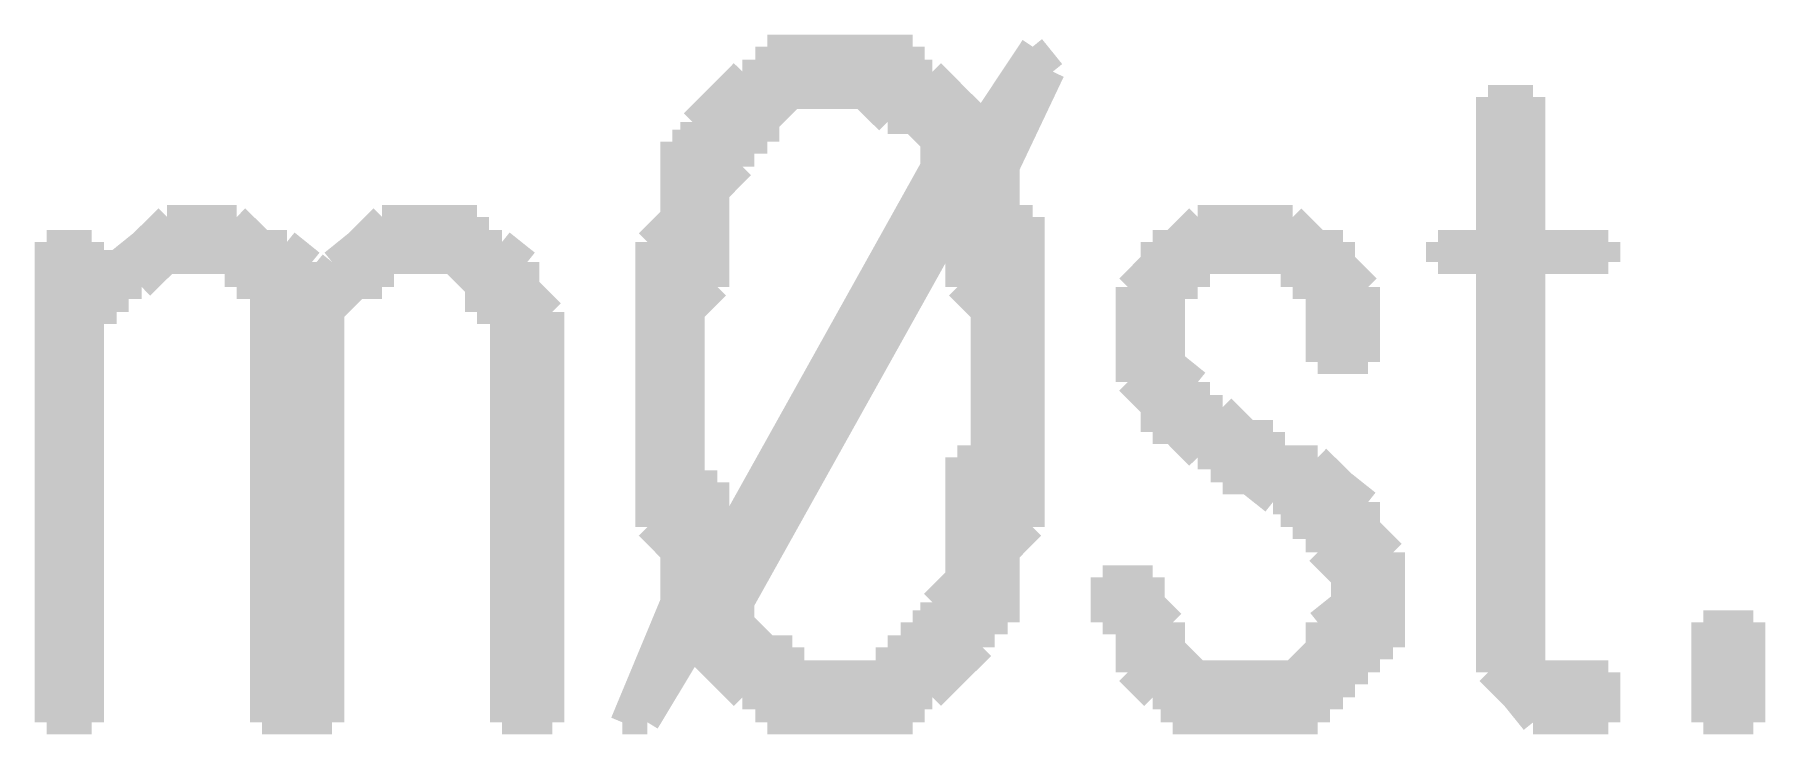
# Model space of a CAD drawing. Header units: millimetres. Extents: x 5 to 350, y 3 to 213.
# Drawn here: x 210.87 to 216.97, y 120.43 to 122.9 of the extents above; entities that cross this region are included whole.
import ezdxf

# ---------------------------------------------------------------- set-up
doc = ezdxf.new("R2010")
doc.units = ezdxf.units.MM
doc.layers.add('H', color=251, linetype='Continuous')
doc.layers.add('P', color=255, linetype='Continuous')

msp = doc.modelspace()

# ---------------------------------------------------------------- hatches: boundary and pattern name
at = {"layer": 'H', "linetype": 'Continuous'}
for points in [[(212.937, 120.474), (213.113, 120.897), (213.113, 121.073), (213.272, 121.073), (214.03, 122.432), (214.03, 122.52), (213.96, 122.59), (214.207, 122.59), (214.383, 122.855), (214.454, 122.767), (214.295, 122.432), (214.295, 122.255), (214.118, 122.255), (213.36, 120.897), (213.36, 120.826), (213.448, 120.738), (213.184, 120.738), (213.025, 120.474), (212.937, 120.474)], [(213.113, 121.073), (213.025, 121.162), (213.025, 122.167), (213.113, 122.255), (213.113, 122.52), (213.184, 122.52), (213.184, 122.59), (213.36, 122.767), (213.448, 122.767), (213.448, 122.855), (213.96, 122.855), (213.96, 122.767), (214.03, 122.767), (214.118, 122.678), (213.536, 122.678), (213.448, 122.59), (213.448, 122.52), (213.36, 122.52), (213.36, 122.432), (213.272, 122.343), (213.272, 122.008), (213.184, 121.92), (213.184, 121.32), (213.272, 121.32), (213.272, 121.073), (213.113, 121.073)], [(213.872, 122.59), (213.783, 122.678), (214.118, 122.678), (214.207, 122.59), (213.872, 122.59)], [(216.076, 120.562), (215.988, 120.65), (215.988, 122.096), (215.812, 122.096), (215.812, 122.167), (215.988, 122.167), (215.988, 122.678), (216.147, 122.678), (216.147, 122.167), (216.412, 122.167), (216.412, 122.096), (216.147, 122.096), (216.147, 120.65), (216.323, 120.65), (216.076, 120.562)], [(211.067, 122.008), (211.067, 122.096), (211.155, 122.096), (211.332, 122.255), (211.578, 122.255), (211.667, 122.167), (211.755, 122.167), (211.843, 122.096), (211.332, 122.096), (211.243, 122.008), (211.067, 122.008)], [(212.513, 120.474), (212.513, 121.92), (212.425, 121.92), (212.425, 122.008), (212.337, 122.096), (211.914, 122.096), (212.09, 122.255), (212.425, 122.255), (212.425, 122.167), (212.513, 122.167), (212.602, 122.096), (212.602, 122.008), (212.69, 121.92), (212.69, 120.474), (212.513, 120.474)], [(213.448, 120.474), (213.448, 120.562), (213.36, 120.562), (213.272, 120.65), (213.872, 120.65), (213.872, 120.738), (213.96, 120.738), (213.96, 120.826), (214.03, 120.826), (214.03, 120.897), (214.118, 120.985), (214.118, 121.408), (214.207, 121.408), (214.207, 121.92), (214.118, 122.008), (214.118, 122.255), (214.383, 122.255), (214.383, 121.162), (214.295, 121.073), (214.295, 120.826), (214.207, 120.826), (214.207, 120.738), (214.03, 120.562), (213.96, 120.562), (213.96, 120.474), (213.448, 120.474)], [(215.388, 121.744), (215.388, 122.008), (215.3, 122.008), (215.3, 122.096), (214.806, 122.096), (214.806, 122.167), (214.877, 122.167), (214.965, 122.255), (215.3, 122.255), (215.388, 122.167), (215.477, 122.167), (215.477, 122.096), (215.565, 122.008), (215.565, 121.744), (215.388, 121.744)], [(210.908, 120.474), (210.908, 122.167), (211.067, 122.167), (211.067, 122.008), (211.155, 122.008), (211.155, 121.92), (211.067, 121.92), (211.067, 120.474), (210.908, 120.474)], [(211.667, 120.474), (211.667, 122.008), (211.578, 122.008), (211.578, 122.096), (211.843, 122.096), (211.843, 122.008), (212.002, 122.008), (211.914, 121.92), (211.914, 120.474), (211.667, 120.474)], [(211.843, 122.008), (211.914, 122.096), (212.09, 122.096), (212.09, 122.008), (211.843, 122.008)], [(215.3, 120.65), (215.388, 120.738), (215.388, 120.826), (215.477, 120.897), (215.477, 120.985), (215.388, 121.073), (215.388, 121.162), (215.3, 121.162), (215.3, 121.25), (215.23, 121.25), (215.142, 121.32), (215.053, 121.32), (215.053, 121.408), (214.965, 121.408), (214.877, 121.497), (214.806, 121.497), (214.806, 121.585), (214.718, 121.673), (214.718, 122.008), (214.806, 122.096), (214.965, 122.096), (214.965, 122.008), (214.877, 122.008), (214.877, 121.744), (214.965, 121.673), (214.965, 121.585), (215.053, 121.585), (215.142, 121.497), (215.23, 121.497), (215.23, 121.408), (215.388, 121.408), (215.565, 121.25), (215.565, 121.162), (215.653, 121.073), (215.653, 120.738), (215.565, 120.738), (215.565, 120.65), (215.3, 120.65)], [(214.877, 120.474), (214.877, 120.562), (214.806, 120.562), (214.718, 120.65), (214.718, 120.826), (214.63, 120.826), (214.63, 120.985), (214.806, 120.985), (214.806, 120.897), (214.877, 120.826), (214.877, 120.738), (214.965, 120.65), (215.477, 120.65), (215.477, 120.562), (215.388, 120.562), (215.388, 120.474), (214.877, 120.474)], [(216.747, 120.474), (216.747, 120.826), (216.923, 120.826), (216.923, 120.474), (216.747, 120.474)], [(213.272, 120.65), (213.184, 120.738), (213.536, 120.738), (213.536, 120.65), (213.272, 120.65)], [(216.147, 120.474), (216.076, 120.562), (216.323, 120.65), (216.412, 120.65), (216.412, 120.474), (216.147, 120.474)]]:
    msp.add_hatch(color=256, dxfattribs=at).paths.add_polyline_path(points)

# ---------------------------------------------------------------- linework, layer by layer
at = {"layer": 'P', "const_width": 0.085}
for points in [[(213.536, 122.855), (213.448, 122.855)], [(213.448, 122.855), (213.448, 122.767)], [(213.607, 122.855), (213.536, 122.855)], [(213.695, 122.855), (213.607, 122.855)], [(213.783, 122.855), (213.695, 122.855)], [(213.872, 122.855), (213.783, 122.855)], [(213.96, 122.855), (213.872, 122.855)], [(213.96, 122.767), (213.96, 122.855)], [(214.383, 122.855), (214.207, 122.59)], [(214.454, 122.767), (214.383, 122.855)], [(213.36, 122.767), (213.272, 122.678)], [(213.448, 122.767), (213.36, 122.767)], [(214.03, 122.767), (213.96, 122.767)], [(214.118, 122.678), (214.03, 122.767)], [(214.295, 122.432), (214.454, 122.767)], [(213.272, 122.678), (213.184, 122.59)], [(213.448, 122.59), (213.536, 122.678)], [(213.536, 122.678), (213.607, 122.678)], [(213.607, 122.678), (213.695, 122.678)], [(214.118, 122.678), (213.695, 122.678)], [(213.695, 122.678), (213.783, 122.678)], [(213.695, 122.678), (214.118, 122.678)], [(213.783, 122.678), (213.872, 122.59)], [(214.207, 122.59), (214.118, 122.678)], [(216.147, 122.678), (215.988, 122.678)], [(215.988, 122.678), (215.988, 122.167)], [(216.147, 122.167), (216.147, 122.678)], [(213.184, 122.59), (213.184, 122.52)], [(213.448, 122.52), (213.448, 122.59)], [(213.872, 122.59), (213.96, 122.59)], [(213.96, 122.59), (214.207, 122.59)], [(214.207, 122.59), (213.96, 122.59)], [(213.96, 122.59), (214.03, 122.52)], [(214.207, 122.59), (214.207, 122.59)], [(213.184, 122.52), (213.113, 122.52)], [(213.113, 122.52), (213.113, 122.432)], [(213.36, 122.432), (213.36, 122.52)], [(213.36, 122.52), (213.448, 122.52)], [(214.03, 122.52), (214.03, 122.432)], [(213.113, 122.432), (213.113, 122.343)], [(214.03, 122.432), (213.272, 121.073)], [(213.272, 122.343), (213.36, 122.432)], [(214.295, 122.343), (214.295, 122.432)], [(213.113, 122.343), (213.113, 122.255)], [(213.272, 122.255), (213.272, 122.343)], [(214.295, 122.255), (214.295, 122.343)], [(211.332, 122.255), (211.243, 122.167)], [(211.42, 122.255), (211.332, 122.255)], [(211.49, 122.255), (211.42, 122.255)], [(211.578, 122.255), (211.49, 122.255)], [(211.667, 122.167), (211.578, 122.255)], [(211.578, 122.255), (211.578, 122.255)], [(212.09, 122.255), (212.002, 122.167)], [(212.178, 122.255), (212.09, 122.255)], [(212.266, 122.255), (212.178, 122.255)], [(212.337, 122.255), (212.266, 122.255)], [(212.425, 122.255), (212.337, 122.255)], [(212.425, 122.167), (212.425, 122.255)], [(213.113, 122.255), (213.025, 122.167)], [(213.272, 122.167), (213.272, 122.255)], [(213.36, 120.897), (214.118, 122.255)], [(214.295, 122.255), (214.118, 122.255)], [(214.118, 122.255), (214.118, 122.167)], [(214.118, 122.255), (214.295, 122.255)], [(214.383, 122.255), (214.295, 122.255)], [(214.383, 122.167), (214.383, 122.255)], [(214.965, 122.255), (214.877, 122.167)], [(215.053, 122.255), (214.965, 122.255)], [(215.142, 122.255), (215.053, 122.255)], [(215.23, 122.255), (215.142, 122.255)], [(215.3, 122.255), (215.23, 122.255)], [(215.23, 122.255), (215.23, 122.255)], [(215.388, 122.167), (215.3, 122.255)], [(211.067, 122.167), (210.908, 122.167)], [(210.908, 122.167), (210.908, 120.474)], [(211.067, 122.008), (211.067, 122.167)], [(211.243, 122.167), (211.155, 122.096)], [(211.755, 122.167), (211.667, 122.167)], [(211.843, 122.096), (211.755, 122.167)], [(212.002, 122.167), (211.914, 122.096)], [(212.513, 122.167), (212.425, 122.167)], [(212.602, 122.096), (212.513, 122.167)], [(213.025, 122.167), (213.025, 122.096)], [(213.272, 122.096), (213.272, 122.167)], [(214.118, 122.167), (214.118, 122.096)], [(214.383, 122.096), (214.383, 122.167)], [(214.877, 122.167), (214.806, 122.167)], [(214.806, 122.167), (214.806, 122.096)], [(215.477, 122.167), (215.388, 122.167)], [(215.477, 122.096), (215.477, 122.167)], [(215.988, 122.167), (215.812, 122.167)], [(215.812, 122.167), (215.812, 122.096)], [(216.412, 122.167), (216.147, 122.167)], [(216.412, 122.096), (216.412, 122.167)], [(211.155, 122.096), (211.067, 122.096)], [(211.067, 122.096), (211.067, 122.008)], [(211.243, 122.008), (211.332, 122.096)], [(211.332, 122.096), (211.42, 122.096)], [(211.843, 122.096), (211.42, 122.096)], [(211.42, 122.096), (211.49, 122.096)], [(211.42, 122.096), (211.843, 122.096)], [(211.49, 122.096), (211.578, 122.096)], [(211.578, 122.096), (211.578, 122.008)], [(211.843, 122.008), (211.843, 122.096)], [(211.843, 122.096), (211.843, 122.096)], [(211.914, 122.096), (211.843, 122.008)], [(212.266, 122.096), (211.914, 122.096)], [(211.914, 122.096), (212.266, 122.096)], [(212.09, 122.008), (212.09, 122.096)], [(212.09, 122.096), (212.178, 122.096)], [(212.178, 122.096), (212.266, 122.096)], [(212.266, 122.096), (212.337, 122.096)], [(212.337, 122.096), (212.425, 122.008)], [(212.602, 122.008), (212.602, 122.096)], [(213.025, 122.096), (213.025, 122.008)], [(213.272, 122.008), (213.272, 122.096)], [(214.118, 122.096), (214.118, 122.008)], [(214.383, 122.008), (214.383, 122.096)], [(214.806, 122.096), (214.718, 122.008)], [(215.142, 122.096), (214.806, 122.096)], [(214.806, 122.096), (215.142, 122.096)], [(214.965, 122.008), (214.965, 122.096)], [(214.965, 122.096), (215.053, 122.096)], [(215.053, 122.096), (215.142, 122.096)], [(215.142, 122.096), (215.23, 122.096)], [(215.23, 122.096), (215.3, 122.096)], [(215.3, 122.096), (215.3, 122.008)], [(215.565, 122.008), (215.477, 122.096)], [(215.812, 122.096), (215.988, 122.096)], [(215.988, 122.096), (215.988, 120.897)], [(216.147, 120.897), (216.147, 122.096)], [(216.147, 122.096), (216.412, 122.096)], [(211.243, 122.008), (211.067, 122.008)], [(211.067, 122.008), (211.243, 122.008)], [(211.155, 121.92), (211.155, 122.008)], [(211.155, 122.008), (211.243, 122.008)], [(211.578, 122.008), (211.667, 122.008)], [(211.667, 122.008), (211.667, 121.92)], [(212.002, 122.008), (211.843, 122.008)], [(211.843, 122.008), (212.002, 122.008)], [(211.914, 121.92), (212.002, 122.008)], [(212.002, 122.008), (212.09, 122.008)], [(212.425, 122.008), (212.425, 121.92)], [(212.69, 121.92), (212.602, 122.008)], [(213.025, 122.008), (213.025, 121.92)], [(213.184, 121.92), (213.272, 122.008)], [(214.118, 122.008), (214.207, 121.92)], [(214.383, 121.92), (214.383, 122.008)], [(214.718, 122.008), (214.718, 121.92)], [(214.877, 121.92), (214.877, 122.008)], [(214.877, 122.008), (214.965, 122.008)], [(215.3, 122.008), (215.388, 122.008)], [(215.388, 122.008), (215.388, 121.92)], [(215.565, 121.92), (215.565, 122.008)], [(211.067, 121.832), (211.067, 121.92)], [(211.067, 121.92), (211.155, 121.92)], [(211.667, 121.92), (211.667, 121.832)], [(211.914, 121.832), (211.914, 121.92)], [(212.425, 121.92), (212.513, 121.92)], [(212.513, 121.92), (212.513, 121.832)], [(212.69, 121.832), (212.69, 121.92)], [(213.025, 121.92), (213.025, 121.832)], [(213.184, 121.832), (213.184, 121.92)], [(214.207, 121.92), (214.207, 121.832)], [(214.383, 121.832), (214.383, 121.92)], [(214.718, 121.92), (214.718, 121.832)], [(214.877, 121.832), (214.877, 121.92)], [(215.388, 121.92), (215.388, 121.832)], [(215.565, 121.832), (215.565, 121.92)], [(211.067, 120.474), (211.067, 121.832)], [(211.667, 121.832), (211.667, 121.744)], [(211.914, 120.474), (211.914, 121.832)], [(212.513, 121.832), (212.513, 121.744)], [(212.69, 121.744), (212.69, 121.832)], [(213.025, 121.832), (213.025, 121.744)], [(213.184, 121.744), (213.184, 121.832)], [(214.207, 121.832), (214.207, 121.744)], [(214.383, 121.744), (214.383, 121.832)], [(214.718, 121.832), (214.718, 121.744)], [(214.877, 121.744), (214.877, 121.832)], [(215.388, 121.832), (215.388, 121.744)], [(215.565, 121.744), (215.565, 121.832)], [(211.667, 121.744), (211.667, 121.673)], [(212.513, 121.744), (212.513, 121.673)], [(212.69, 120.474), (212.69, 121.744)], [(213.025, 121.744), (213.025, 121.673)], [(213.184, 121.673), (213.184, 121.744)], [(214.207, 121.744), (214.207, 121.673)], [(214.383, 121.673), (214.383, 121.744)], [(214.718, 121.744), (214.718, 121.673)], [(214.965, 121.673), (214.877, 121.744)], [(215.388, 121.744), (215.565, 121.744)], [(211.667, 121.673), (211.667, 120.474)], [(212.513, 121.673), (212.513, 120.474)], [(213.025, 121.673), (213.025, 121.585)], [(213.184, 121.585), (213.184, 121.673)], [(214.207, 121.673), (214.207, 121.585)], [(214.383, 121.585), (214.383, 121.673)], [(214.718, 121.673), (214.806, 121.585)], [(214.965, 121.585), (214.965, 121.673)], [(213.025, 121.585), (213.025, 121.497)], [(213.184, 121.497), (213.184, 121.585)], [(214.207, 121.585), (214.207, 121.497)], [(214.383, 121.497), (214.383, 121.585)], [(214.806, 121.585), (214.806, 121.497)], [(215.053, 121.585), (214.965, 121.585)], [(215.142, 121.497), (215.053, 121.585)], [(213.025, 121.497), (213.025, 121.408)], [(213.184, 121.408), (213.184, 121.497)], [(214.207, 121.497), (214.207, 121.408)], [(214.383, 121.408), (214.383, 121.497)], [(214.806, 121.497), (214.877, 121.497)], [(214.877, 121.497), (214.965, 121.408)], [(215.23, 121.497), (215.142, 121.497)], [(215.23, 121.408), (215.23, 121.497)], [(213.025, 121.408), (213.025, 121.32)], [(213.184, 121.32), (213.184, 121.408)], [(214.207, 121.408), (214.118, 121.408)], [(214.118, 121.408), (214.118, 121.32)], [(214.383, 121.32), (214.383, 121.408)], [(214.965, 121.408), (215.053, 121.408)], [(215.053, 121.408), (215.053, 121.32)], [(215.3, 121.408), (215.23, 121.408)], [(215.388, 121.408), (215.3, 121.408)], [(215.477, 121.32), (215.388, 121.408)], [(213.025, 121.32), (213.025, 121.25)], [(213.272, 121.32), (213.184, 121.32)], [(213.272, 121.25), (213.272, 121.32)], [(214.118, 121.32), (214.118, 121.25)], [(214.383, 121.25), (214.383, 121.32)], [(215.053, 121.32), (215.142, 121.32)], [(215.142, 121.32), (215.23, 121.25)], [(215.565, 121.25), (215.477, 121.32)], [(213.025, 121.25), (213.025, 121.162)], [(213.272, 121.162), (213.272, 121.25)], [(214.118, 121.25), (214.118, 121.162)], [(214.383, 121.162), (214.383, 121.25)], [(215.23, 121.25), (215.3, 121.25)], [(215.3, 121.25), (215.3, 121.162)], [(215.565, 121.162), (215.565, 121.25)], [(213.025, 121.162), (213.113, 121.073)], [(213.272, 121.073), (213.272, 121.162)], [(214.118, 121.162), (214.118, 121.073)], [(214.295, 121.073), (214.383, 121.162)], [(215.3, 121.162), (215.388, 121.162)], [(215.388, 121.162), (215.388, 121.073)], [(215.653, 121.073), (215.565, 121.162)], [(213.272, 121.073), (213.113, 121.073)], [(213.113, 121.073), (213.113, 120.985)], [(213.113, 121.073), (213.272, 121.073)], [(214.118, 121.073), (214.118, 120.985)], [(214.295, 120.985), (214.295, 121.073)], [(215.388, 121.073), (215.477, 120.985)], [(215.653, 120.985), (215.653, 121.073)], [(213.113, 120.985), (213.113, 120.897)], [(214.118, 120.985), (214.03, 120.897)], [(214.295, 120.897), (214.295, 120.985)], [(214.806, 120.985), (214.63, 120.985)], [(214.63, 120.985), (214.63, 120.897)], [(214.806, 120.897), (214.806, 120.985)], [(215.477, 120.985), (215.477, 120.897)], [(215.653, 120.897), (215.653, 120.985)], [(213.113, 120.897), (212.937, 120.474)], [(213.36, 120.826), (213.36, 120.897)], [(214.03, 120.897), (214.03, 120.826)], [(214.295, 120.826), (214.295, 120.897)], [(214.63, 120.897), (214.63, 120.826)], [(214.877, 120.826), (214.806, 120.897)], [(215.477, 120.897), (215.388, 120.826)], [(215.653, 120.826), (215.653, 120.897)], [(215.988, 120.897), (215.988, 120.826)], [(216.147, 120.826), (216.147, 120.897)], [(213.448, 120.738), (213.36, 120.826)], [(214.03, 120.826), (213.96, 120.826)], [(213.96, 120.826), (213.96, 120.738)], [(214.207, 120.738), (214.207, 120.826)], [(214.207, 120.826), (214.295, 120.826)], [(214.63, 120.826), (214.718, 120.826)], [(214.718, 120.826), (214.718, 120.738)], [(214.877, 120.738), (214.877, 120.826)], [(215.388, 120.826), (215.388, 120.738)], [(215.653, 120.738), (215.653, 120.826)], [(215.988, 120.826), (215.988, 120.738)], [(216.147, 120.738), (216.147, 120.826)], [(216.747, 120.474), (216.747, 120.826)], [(216.747, 120.826), (216.923, 120.826)], [(216.923, 120.826), (216.923, 120.474)], [(213.025, 120.474), (213.184, 120.738)], [(213.536, 120.738), (213.184, 120.738)], [(213.184, 120.738), (213.272, 120.65)], [(213.184, 120.738), (213.536, 120.738)], [(213.536, 120.738), (213.448, 120.738)], [(213.536, 120.65), (213.536, 120.738)], [(213.96, 120.738), (213.872, 120.738)], [(213.872, 120.738), (213.872, 120.65)], [(214.118, 120.65), (214.207, 120.738)], [(214.718, 120.738), (214.718, 120.65)], [(214.965, 120.65), (214.877, 120.738)], [(215.388, 120.738), (215.3, 120.65)], [(215.565, 120.65), (215.565, 120.738)], [(215.565, 120.738), (215.653, 120.738)], [(215.988, 120.738), (215.988, 120.65)], [(216.147, 120.65), (216.147, 120.738)], [(213.272, 120.65), (213.695, 120.65)], [(213.695, 120.65), (213.272, 120.65)], [(213.272, 120.65), (213.36, 120.562)], [(213.607, 120.65), (213.536, 120.65)], [(213.695, 120.65), (213.607, 120.65)], [(213.783, 120.65), (213.695, 120.65)], [(213.872, 120.65), (213.783, 120.65)], [(214.03, 120.562), (214.118, 120.65)], [(214.718, 120.65), (214.806, 120.562)], [(215.053, 120.65), (214.965, 120.65)], [(215.142, 120.65), (215.053, 120.65)], [(215.477, 120.65), (215.142, 120.65)], [(215.23, 120.65), (215.142, 120.65)], [(215.142, 120.65), (215.477, 120.65)], [(215.3, 120.65), (215.23, 120.65)], [(215.477, 120.562), (215.477, 120.65)], [(215.477, 120.65), (215.565, 120.65)], [(215.988, 120.65), (216.076, 120.562)], [(216.323, 120.65), (216.076, 120.562)], [(216.076, 120.562), (216.323, 120.65)], [(216.235, 120.65), (216.147, 120.65)], [(216.323, 120.65), (216.235, 120.65)], [(216.412, 120.65), (216.323, 120.65)], [(216.412, 120.474), (216.412, 120.65)], [(213.36, 120.562), (213.448, 120.562)], [(213.448, 120.562), (213.448, 120.474)], [(213.96, 120.474), (213.96, 120.562)], [(213.96, 120.562), (214.03, 120.562)], [(214.806, 120.562), (214.877, 120.562)], [(214.877, 120.562), (214.877, 120.474)], [(215.388, 120.474), (215.388, 120.562)], [(215.388, 120.562), (215.477, 120.562)], [(216.076, 120.562), (216.147, 120.474)], [(210.908, 120.474), (211.067, 120.474)], [(211.667, 120.474), (211.914, 120.474)], [(212.513, 120.474), (212.69, 120.474)], [(212.937, 120.474), (213.025, 120.474)], [(213.448, 120.474), (213.536, 120.474)], [(213.536, 120.474), (213.607, 120.474)], [(213.607, 120.474), (213.695, 120.474)], [(213.695, 120.474), (213.783, 120.474)], [(213.783, 120.474), (213.872, 120.474)], [(213.872, 120.474), (213.96, 120.474)], [(214.877, 120.474), (214.965, 120.474)], [(214.965, 120.474), (215.053, 120.474)], [(215.053, 120.474), (215.142, 120.474)], [(215.142, 120.474), (215.23, 120.474)], [(215.23, 120.474), (215.3, 120.474)], [(215.3, 120.474), (215.388, 120.474)], [(216.147, 120.474), (216.235, 120.474)], [(216.235, 120.474), (216.323, 120.474)], [(216.323, 120.474), (216.412, 120.474)], [(216.923, 120.474), (216.747, 120.474)], [(216.747, 120.474), (216.747, 120.474)]]:
    msp.add_lwpolyline(points, dxfattribs=at)

doc.saveas('drawing.dxf')
